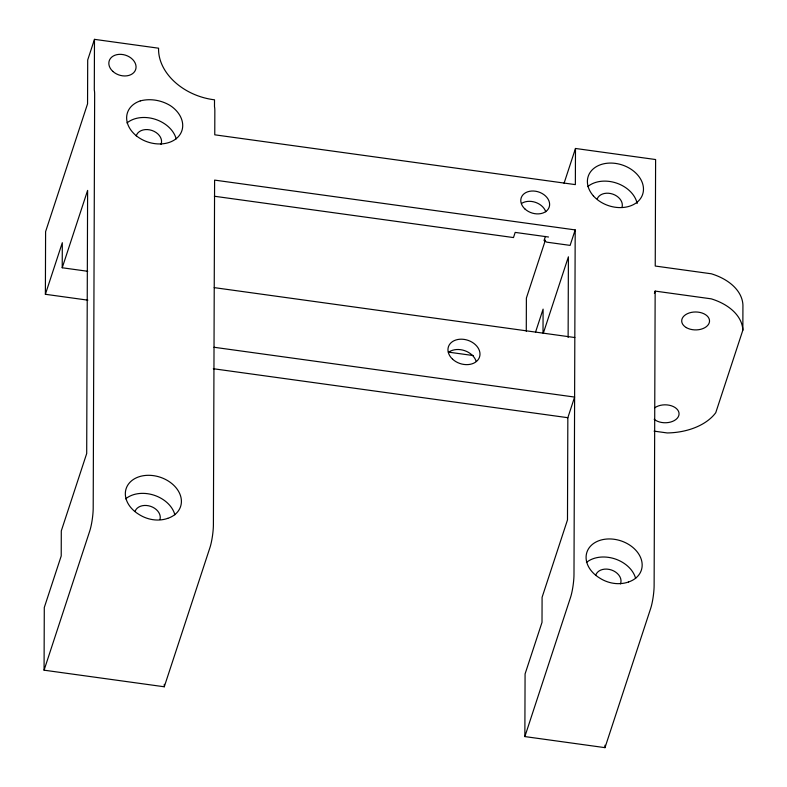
<?xml version="1.0" encoding="UTF-8"?>
<svg xmlns="http://www.w3.org/2000/svg" width="787" height="787" viewBox="0 0 787 787"><rect width="100%" height="100%" fill="white"/><g stroke="black" fill="none" stroke-linecap="round" stroke-linejoin="round"><path stroke-width="1.18" d="M654.086 431.138L667.228 432.948A55.287 35.612 0.2 0 0 715.757 412.693L742.849 330.166A55.287 35.622 0.2 0 0 711.241 298.844L655.158 291.092L654.125 585.538A16.379 2.558 -82.1 0 1 650.692 608.381L604.987 747.65L524.86 736.583L570.565 597.313A16.379 2.558 -82.1 0 0 573.989 574.471L575.199 229.912L214.605 180.105L213.405 524.663A16.379 2.558 -82.1 0 1 209.972 547.506L164.267 686.776L44.072 670.18L44.288 607.525L61.219 555.947L61.297 530.891L86.698 453.519L87.613 190.405L62.222 267.767L87.721 271.289M87.869 300.162L45.38 294.289L45.597 231.644L87.554 103.835L87.701 59.979L94.479 39.35L158.581 48.204A55.985 41.927 18.2 0 0 214.517 99.811L214.497 106.629A16.379 2.558 -82.1 0 1 214.841 111.193L214.762 134.813L575.356 184.62L575.484 148.468L655.61 159.535L655.237 266.036L711.33 273.787A55.287 35.622 0.2 0 1 742.928 305.11L742.849 330.166M62.222 267.767L62.311 242.711L45.38 294.289M94.479 39.35L94.302 90.033A16.379 2.558 -82.1 0 1 94.647 94.588L93.2 508.068A16.379 2.558 -82.1 0 1 89.777 530.91L44.072 670.18M164.267 686.776L164.276 684.316M524.86 736.583L525.077 673.938L542.007 622.36L542.095 597.294L567.486 519.922L567.84 417.7L574.608 397.071L214.025 347.264M526.277 331.219L526.385 298.057L545.421 240.074M543.01 332.99L543.099 309.124L535.573 332.045M568.125 337.407L568.401 256.808L543.384 333.019M604.987 747.65L604.996 745.191M545.401 236.405L544.043 240.527L546.817 242.17L570.113 245.387L575.199 229.912M564.063 183.253L575.484 148.468M654.4 293.384L655.158 291.092M548.509 237.005L515.18 232.401L513.488 237.566L214.389 196.248M448.364 352.114L473.292 355.557M213.316 368.729L567.84 417.7M214.231 287.629L574.825 337.534M135.197 510.999A13.104 9.808 18.2 0 1 150.71 506.366A13.104 9.808 18.2 0 1 159.968 519.469M136.23 135.895A13.104 9.808 18.2 0 1 152.019 130.485A13.104 9.808 18.2 0 1 161.001 144.365M126.982 122.949A28.666 21.465 18.2 0 1 155.314 119.309A28.666 21.465 18.2 0 1 176.19 138.905M125.664 498.84A28.666 21.465 18.2 0 1 154.006 495.19A28.666 21.465 18.2 0 1 174.871 514.787M597.264 198.747A13.104 9.808 18.2 0 1 612.778 194.123A13.104 9.808 18.2 0 1 622.035 207.227M595.67 575.415A13.104 9.808 18.2 0 1 611.46 570.004A13.104 9.808 18.2 0 1 620.451 583.895M586.423 562.479A28.666 21.465 18.2 0 1 614.765 558.829A28.666 21.465 18.2 0 1 635.63 578.425M587.741 186.588A28.666 21.465 18.2 0 1 616.654 183.135A28.666 21.465 18.2 0 1 637.165 203.499M449.279 351.799A16.379 12.267 18.2 0 1 476.076 361.125M654.784 407.774A13.92 8.972 0.2 0 1 675.03 407.499A13.92 8.972 0.2 0 1 674.351 420.543A13.92 8.972 0.2 0 1 654.184 419.304M521.653 203.38A14.746 11.038 18.2 0 1 545.765 211.772M140.302 100.893L139.033 101.356A28.666 21.465 18.2 0 0 133.574 133.269A28.666 21.465 18.2 0 0 175.678 139.083A28.666 21.465 18.2 0 0 170.445 105.694C161.62 100.234 150.376 98.218 140.302 100.893M167.749 518.358C158.128 521.742 147.326 519.823 138.856 514.364A28.666 21.465 18.2 0 1 132.039 480.424A28.666 21.465 18.2 0 1 174.793 486.327A28.666 21.465 18.2 0 1 167.749 518.358M628.508 581.996C618.897 585.361 608.076 583.482 599.615 578.012A28.666 21.465 18.2 0 1 592.798 544.063A28.666 21.465 18.2 0 1 635.552 549.965A28.666 21.465 18.2 0 1 628.508 581.996M593.319 195.815A28.666 21.465 18.2 0 0 641.435 197.094A28.666 21.465 18.2 0 0 611.558 163.076A28.666 21.465 18.2 0 0 593.319 195.815M524.978 209.017A14.746 11.038 18.2 0 0 549.129 207.296A14.746 11.038 18.2 0 0 531.51 191.044A14.746 11.038 18.2 0 0 524.978 209.017M452.604 359.206A16.379 12.267 18.2 0 0 479.44 357.288A16.379 12.267 18.2 0 0 459.864 339.236A16.379 12.267 18.2 0 0 452.604 359.206M686.313 327.599A13.92 8.972 0.2 0 0 709.235 322.827A13.92 8.972 0.2 0 0 691.291 312.409A13.92 8.972 0.2 0 0 686.313 327.599M112.787 71.351A13.92 10.428 18.2 0 0 135.59 69.728A13.92 10.428 18.2 0 0 118.955 54.372A13.92 10.428 18.2 0 0 112.787 71.351"/></g></svg>
